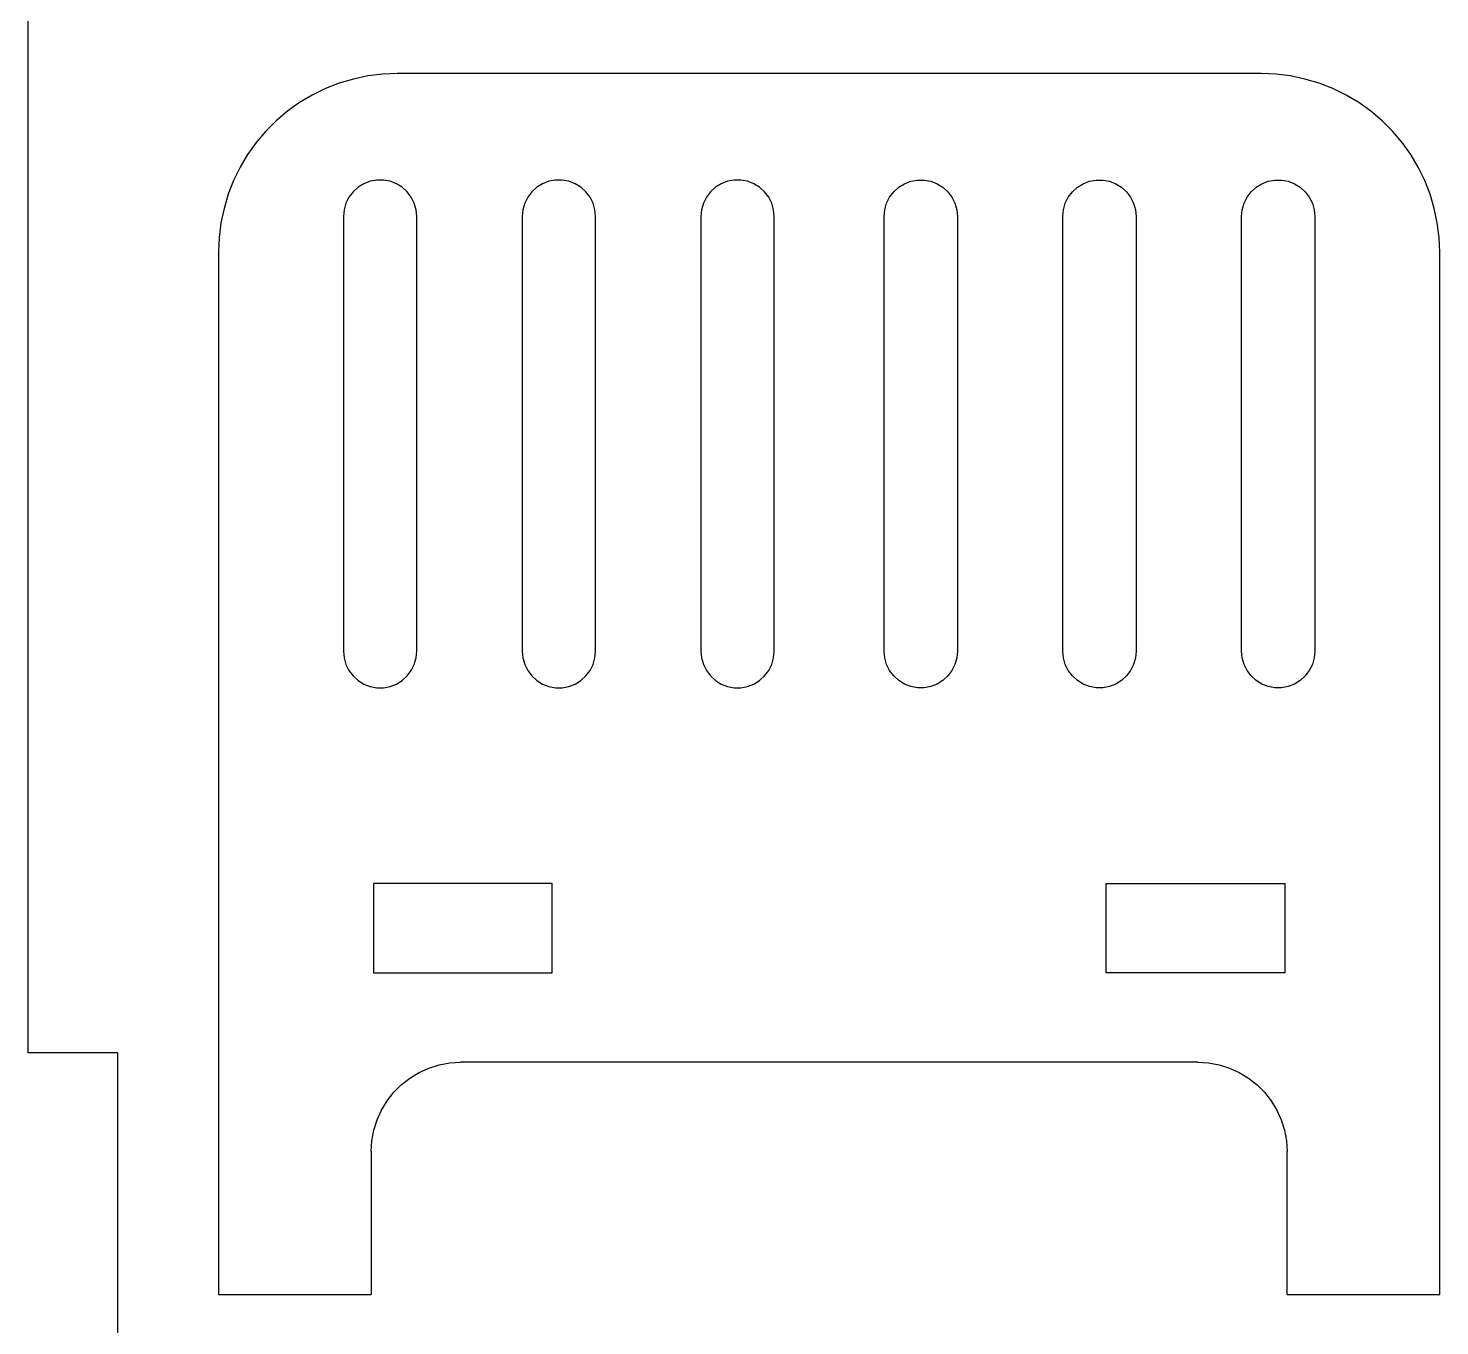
# Model space of a CAD drawing. Header units: millimetres. Extents: x -3928 to -434, y -548 to 1409.
# Drawn here: x -3723.4 to -3644.4, y 1050.3 to 1122.9 of the extents above; entities that cross this region are included whole.
import ezdxf

# ---------------------------------------------------------------- set-up
doc = ezdxf.new("R2010")
doc.units = ezdxf.units.MM
doc.header["$MEASUREMENT"] = 0
doc.layers.add('layer 1', color=7, linetype='Continuous')

msp = doc.modelspace()

# ---------------------------------------------------------------- linework, layer by layer
at = {"layer": 'layer 1', "color": 1, "lineweight": 25}
for points in [[(-3723.4238, 1065.5443), (-3723.4238, 1065.5443), (-3723.4238, 1127.0444), (-3723.4238, 1127.0444)], [(-3654.4408, 1120.3448), (-3654.4408, 1120.3448), (-3702.7739, 1120.3448), (-3702.7739, 1120.3448)], [(-3705.7824, 1112.3448), (-3705.7824, 1112.3448), (-3705.7824, 1088.0116), (-3705.7824, 1088.0116)], [(-3701.6824, 1088.0116), (-3701.6824, 1088.0116), (-3701.6824, 1112.3448), (-3701.6824, 1112.3448)], [(-3695.7822, 1112.3448), (-3695.7822, 1112.3448), (-3695.7822, 1088.0116), (-3695.7822, 1088.0116)], [(-3691.6822, 1088.0116), (-3691.6822, 1088.0116), (-3691.6822, 1112.3448), (-3691.6822, 1112.3448)], [(-3685.7823, 1112.3448), (-3685.7823, 1112.3448), (-3685.7823, 1088.0116), (-3685.7823, 1088.0116)], [(-3681.6823, 1088.0116), (-3681.6823, 1088.0116), (-3681.6823, 1112.3448), (-3681.6823, 1112.3448)], [(-3675.5324, 1088.0116), (-3675.5324, 1088.0116), (-3675.5324, 1112.3448), (-3675.5324, 1112.3448)], [(-3671.4324, 1112.3448), (-3671.4324, 1112.3448), (-3671.4324, 1088.0116), (-3671.4324, 1088.0116)], [(-3665.5322, 1088.0116), (-3665.5322, 1088.0116), (-3665.5322, 1112.3448), (-3665.5322, 1112.3448)], [(-3661.4322, 1112.3448), (-3661.4322, 1112.3448), (-3661.4322, 1088.0116), (-3661.4322, 1088.0116)], [(-3655.5323, 1088.0116), (-3655.5323, 1088.0116), (-3655.5323, 1112.3448), (-3655.5323, 1112.3448)], [(-3651.4324, 1112.3448), (-3651.4324, 1112.3448), (-3651.4324, 1088.0116), (-3651.4324, 1088.0116)], [(-3712.7741, 1110.3449), (-3712.7741, 1110.3449), (-3712.7741, 1052.0114), (-3712.7741, 1052.0114)], [(-3644.4407, 1052.0114), (-3644.4407, 1052.0114), (-3644.4407, 1110.3449), (-3644.4407, 1110.3449)], [(-3704.1074, 1075.0114), (-3704.1074, 1075.0114), (-3704.1074, 1070.0115), (-3704.1074, 1070.0115)], [(-3694.1072, 1075.0114), (-3694.1072, 1075.0114), (-3704.1074, 1075.0114), (-3704.1074, 1075.0114)], [(-3694.1072, 1070.0115), (-3694.1072, 1070.0115), (-3694.1072, 1075.0114), (-3694.1072, 1075.0114)], [(-3663.1072, 1075.0114), (-3663.1072, 1075.0114), (-3653.1073, 1075.0114), (-3653.1073, 1075.0114)], [(-3663.1072, 1070.0115), (-3663.1072, 1070.0115), (-3663.1072, 1075.0114), (-3663.1072, 1075.0114)], [(-3653.1073, 1075.0114), (-3653.1073, 1075.0114), (-3653.1073, 1070.0115), (-3653.1073, 1070.0115)], [(-3704.1074, 1070.0115), (-3704.1074, 1070.0115), (-3694.1072, 1070.0115), (-3694.1072, 1070.0115)], [(-3653.1073, 1070.0115), (-3653.1073, 1070.0115), (-3663.1072, 1070.0115), (-3663.1072, 1070.0115)], [(-3718.4238, 1065.5443), (-3718.4238, 1065.5443), (-3723.4238, 1065.5443), (-3723.4238, 1065.5443)], [(-3718.4238, 1065.5443), (-3718.4238, 1065.5443), (-3718.4238, 1047.5442), (-3718.4238, 1047.5442)], [(-3657.9824, 1065.0116), (-3657.9824, 1065.0116), (-3699.2323, 1065.0116), (-3699.2323, 1065.0116)], [(-3704.2323, 1060.0117), (-3704.2323, 1060.0117), (-3704.2323, 1052.0114), (-3704.2323, 1052.0114)], [(-3652.9825, 1052.0114), (-3652.9825, 1052.0114), (-3652.9825, 1060.0117), (-3652.9825, 1060.0117)], [(-3712.7741, 1052.0114), (-3712.7741, 1052.0114), (-3704.2323, 1052.0114), (-3704.2323, 1052.0114)], [(-3652.9825, 1052.0114), (-3652.9825, 1052.0114), (-3644.4407, 1052.0114), (-3644.4407, 1052.0114)]]:
    msp.add_open_spline(points, degree=3, dxfattribs=at)
for points, knots in [([(-3702.7739, 1120.3448), (-3702.7739, 1120.3448), (-3703.5997, 1120.3106), (-3703.5997, 1120.3106), (-3703.5997, 1120.3106), (-3703.5997, 1120.3106), (-3704.4199, 1120.2086), (-3704.4199, 1120.2086), (-3704.4199, 1120.2086), (-3704.4199, 1120.2086), (-3705.2289, 1120.0389), (-3705.2289, 1120.0389), (-3705.2289, 1120.0389), (-3705.2289, 1120.0389), (-3706.0208, 1119.8029), (-3706.0208, 1119.8029), (-3706.0208, 1119.8029), (-3706.0208, 1119.8029), (-3706.791, 1119.5027), (-3706.791, 1119.5027), (-3706.791, 1119.5027), (-3706.791, 1119.5027), (-3707.5335, 1119.1397), (-3707.5335, 1119.1397), (-3707.5335, 1119.1397), (-3707.5335, 1119.1397), (-3708.2433, 1118.7164), (-3708.2433, 1118.7164), (-3708.2433, 1118.7164), (-3708.2433, 1118.7164), (-3708.9161, 1118.2362), (-3708.9161, 1118.2362), (-3708.9161, 1118.2362), (-3708.9161, 1118.2362), (-3709.5469, 1117.7021), (-3709.5469, 1117.7021), (-3709.5469, 1117.7021), (-3709.5469, 1117.7021), (-3710.1314, 1117.1176), (-3710.1314, 1117.1176), (-3710.1314, 1117.1176), (-3710.1314, 1117.1176), (-3710.6655, 1116.4872), (-3710.6655, 1116.4872), (-3710.6655, 1116.4872), (-3710.6655, 1116.4872), (-3711.1456, 1115.8144), (-3711.1456, 1115.8144), (-3711.1456, 1115.8144), (-3711.1456, 1115.8144), (-3711.5686, 1115.1043), (-3711.5686, 1115.1043), (-3711.5686, 1115.1043), (-3711.5686, 1115.1043), (-3711.9316, 1114.3617), (-3711.9316, 1114.3617), (-3711.9316, 1114.3617), (-3711.9316, 1114.3617), (-3712.2322, 1113.5919), (-3712.2322, 1113.5919), (-3712.2322, 1113.5919), (-3712.2322, 1113.5919), (-3712.4679, 1112.7996), (-3712.4679, 1112.7996), (-3712.4679, 1112.7996), (-3712.4679, 1112.7996), (-3712.6375, 1111.9907), (-3712.6375, 1111.9907), (-3712.6375, 1111.9907), (-3712.6375, 1111.9907), (-3712.7398, 1111.1708), (-3712.7398, 1111.1708), (-3712.7398, 1111.1708), (-3712.7398, 1111.1708), (-3712.7741, 1110.3449), (-3712.7741, 1110.3449)], [0, 0, 0, 0, 0.05, 0.05, 0.05, 0.05, 0.1, 0.1, 0.1, 0.1, 0.15, 0.15, 0.15, 0.15, 0.2, 0.2, 0.2, 0.2, 0.25, 0.25, 0.25, 0.25, 0.3, 0.3, 0.3, 0.3, 0.35, 0.35, 0.35, 0.35, 0.4, 0.4, 0.4, 0.4, 0.45, 0.45, 0.45, 0.45, 0.5, 0.5, 0.5, 0.5, 0.55, 0.55, 0.55, 0.55, 0.6, 0.6, 0.6, 0.6, 0.65, 0.65, 0.65, 0.65, 0.7, 0.7, 0.7, 0.7, 0.75, 0.75, 0.75, 0.75, 0.8, 0.8, 0.8, 0.8, 0.85, 0.85, 0.85, 0.85, 0.9, 0.9, 0.9, 0.9, 1, 1, 1, 1]), ([(-3644.4407, 1110.3449), (-3644.4407, 1110.3449), (-3644.4749, 1111.1708), (-3644.4749, 1111.1708), (-3644.4749, 1111.1708), (-3644.4749, 1111.1708), (-3644.5772, 1111.9907), (-3644.5772, 1111.9907), (-3644.5772, 1111.9907), (-3644.5772, 1111.9907), (-3644.7465, 1112.7996), (-3644.7465, 1112.7996), (-3644.7465, 1112.7996), (-3644.7465, 1112.7996), (-3644.9825, 1113.5919), (-3644.9825, 1113.5919), (-3644.9825, 1113.5919), (-3644.9825, 1113.5919), (-3645.2831, 1114.3617), (-3645.2831, 1114.3617), (-3645.2831, 1114.3617), (-3645.2831, 1114.3617), (-3645.6461, 1115.1043), (-3645.6461, 1115.1043), (-3645.6461, 1115.1043), (-3645.6461, 1115.1043), (-3646.0691, 1115.8144), (-3646.0691, 1115.8144), (-3646.0691, 1115.8144), (-3646.0691, 1115.8144), (-3646.5492, 1116.4872), (-3646.5492, 1116.4872), (-3646.5492, 1116.4872), (-3646.5492, 1116.4872), (-3647.0833, 1117.1176), (-3647.0833, 1117.1176), (-3647.0833, 1117.1176), (-3647.0833, 1117.1176), (-3647.6679, 1117.7021), (-3647.6679, 1117.7021), (-3647.6679, 1117.7021), (-3647.6679, 1117.7021), (-3648.2986, 1118.2362), (-3648.2986, 1118.2362), (-3648.2986, 1118.2362), (-3648.2986, 1118.2362), (-3648.971, 1118.7164), (-3648.971, 1118.7164), (-3648.971, 1118.7164), (-3648.971, 1118.7164), (-3649.6812, 1119.1397), (-3649.6812, 1119.1397), (-3649.6812, 1119.1397), (-3649.6812, 1119.1397), (-3650.4238, 1119.5027), (-3650.4238, 1119.5027), (-3650.4238, 1119.5027), (-3650.4238, 1119.5027), (-3651.1935, 1119.8029), (-3651.1935, 1119.8029), (-3651.1935, 1119.8029), (-3651.1935, 1119.8029), (-3651.9859, 1120.0389), (-3651.9859, 1120.0389), (-3651.9859, 1120.0389), (-3651.9859, 1120.0389), (-3652.7948, 1120.2086), (-3652.7948, 1120.2086), (-3652.7948, 1120.2086), (-3652.7948, 1120.2086), (-3653.615, 1120.3106), (-3653.615, 1120.3106), (-3653.615, 1120.3106), (-3653.615, 1120.3106), (-3654.4408, 1120.3448), (-3654.4408, 1120.3448)], [0, 0, 0, 0, 0.05, 0.05, 0.05, 0.05, 0.1, 0.1, 0.1, 0.1, 0.15, 0.15, 0.15, 0.15, 0.2, 0.2, 0.2, 0.2, 0.25, 0.25, 0.25, 0.25, 0.3, 0.3, 0.3, 0.3, 0.35, 0.35, 0.35, 0.35, 0.4, 0.4, 0.4, 0.4, 0.45, 0.45, 0.45, 0.45, 0.5, 0.5, 0.5, 0.5, 0.55, 0.55, 0.55, 0.55, 0.6, 0.6, 0.6, 0.6, 0.65, 0.65, 0.65, 0.65, 0.7, 0.7, 0.7, 0.7, 0.75, 0.75, 0.75, 0.75, 0.8, 0.8, 0.8, 0.8, 0.85, 0.85, 0.85, 0.85, 0.9, 0.9, 0.9, 0.9, 1, 1, 1, 1]), ([(-3701.6824, 1112.3448), (-3701.6824, 1112.3448), (-3701.7173, 1112.7216), (-3701.7173, 1112.7216), (-3701.7173, 1112.7216), (-3701.7173, 1112.7216), (-3701.8207, 1113.0853), (-3701.8207, 1113.0853), (-3701.8207, 1113.0853), (-3701.8207, 1113.0853), (-3701.9893, 1113.424), (-3701.9893, 1113.424), (-3701.9893, 1113.424), (-3701.9893, 1113.424), (-3702.2175, 1113.726), (-3702.2175, 1113.726), (-3702.2175, 1113.726), (-3702.2175, 1113.726), (-3702.4969, 1113.9807), (-3702.4969, 1113.9807), (-3702.4969, 1113.9807), (-3702.4969, 1113.9807), (-3702.8187, 1114.18), (-3702.8187, 1114.18), (-3702.8187, 1114.18), (-3702.8187, 1114.18), (-3703.1715, 1114.3165), (-3703.1715, 1114.3165), (-3703.1715, 1114.3165), (-3703.1715, 1114.3165), (-3703.5433, 1114.386), (-3703.5433, 1114.386), (-3703.5433, 1114.386), (-3703.5433, 1114.386), (-3703.9215, 1114.386), (-3703.9215, 1114.386), (-3703.9215, 1114.386), (-3703.9215, 1114.386), (-3704.2933, 1114.3165), (-3704.2933, 1114.3165), (-3704.2933, 1114.3165), (-3704.2933, 1114.3165), (-3704.6461, 1114.18), (-3704.6461, 1114.18), (-3704.6461, 1114.18), (-3704.6461, 1114.18), (-3704.9678, 1113.9807), (-3704.9678, 1113.9807), (-3704.9678, 1113.9807), (-3704.9678, 1113.9807), (-3705.2472, 1113.726), (-3705.2472, 1113.726), (-3705.2472, 1113.726), (-3705.2472, 1113.726), (-3705.4754, 1113.424), (-3705.4754, 1113.424), (-3705.4754, 1113.424), (-3705.4754, 1113.424), (-3705.6441, 1113.0853), (-3705.6441, 1113.0853), (-3705.6441, 1113.0853), (-3705.6441, 1113.0853), (-3705.7474, 1112.7216), (-3705.7474, 1112.7216), (-3705.7474, 1112.7216), (-3705.7474, 1112.7216), (-3705.7824, 1112.3448), (-3705.7824, 1112.3448)], [0, 0, 0, 0, 0.0555556, 0.0555556, 0.0555556, 0.0555556, 0.1111111, 0.1111111, 0.1111111, 0.1111111, 0.1666667, 0.1666667, 0.1666667, 0.1666667, 0.2222222, 0.2222222, 0.2222222, 0.2222222, 0.2777778, 0.2777778, 0.2777778, 0.2777778, 0.3333333, 0.3333333, 0.3333333, 0.3333333, 0.3888889, 0.3888889, 0.3888889, 0.3888889, 0.4444444, 0.4444444, 0.4444444, 0.4444444, 0.5, 0.5, 0.5, 0.5, 0.5555556, 0.5555556, 0.5555556, 0.5555556, 0.6111111, 0.6111111, 0.6111111, 0.6111111, 0.6666667, 0.6666667, 0.6666667, 0.6666667, 0.7222222, 0.7222222, 0.7222222, 0.7222222, 0.7777778, 0.7777778, 0.7777778, 0.7777778, 0.8333333, 0.8333333, 0.8333333, 0.8333333, 0.8888889, 0.8888889, 0.8888889, 0.8888889, 1, 1, 1, 1]), ([(-3691.6822, 1112.3448), (-3691.6822, 1112.3448), (-3691.7171, 1112.7216), (-3691.7171, 1112.7216), (-3691.7171, 1112.7216), (-3691.7171, 1112.7216), (-3691.8208, 1113.0853), (-3691.8208, 1113.0853), (-3691.8208, 1113.0853), (-3691.8208, 1113.0853), (-3691.9895, 1113.424), (-3691.9895, 1113.424), (-3691.9895, 1113.424), (-3691.9895, 1113.424), (-3692.2173, 1113.726), (-3692.2173, 1113.726), (-3692.2173, 1113.726), (-3692.2173, 1113.726), (-3692.4971, 1113.9807), (-3692.4971, 1113.9807), (-3692.4971, 1113.9807), (-3692.4971, 1113.9807), (-3692.8185, 1114.18), (-3692.8185, 1114.18), (-3692.8185, 1114.18), (-3692.8185, 1114.18), (-3693.1713, 1114.3165), (-3693.1713, 1114.3165), (-3693.1713, 1114.3165), (-3693.1713, 1114.3165), (-3693.5431, 1114.386), (-3693.5431, 1114.386), (-3693.5431, 1114.386), (-3693.5431, 1114.386), (-3693.9216, 1114.386), (-3693.9216, 1114.386), (-3693.9216, 1114.386), (-3693.9216, 1114.386), (-3694.2934, 1114.3165), (-3694.2934, 1114.3165), (-3694.2934, 1114.3165), (-3694.2934, 1114.3165), (-3694.6462, 1114.18), (-3694.6462, 1114.18), (-3694.6462, 1114.18), (-3694.6462, 1114.18), (-3694.9676, 1113.9807), (-3694.9676, 1113.9807), (-3694.9676, 1113.9807), (-3694.9676, 1113.9807), (-3695.2474, 1113.726), (-3695.2474, 1113.726), (-3695.2474, 1113.726), (-3695.2474, 1113.726), (-3695.4753, 1113.424), (-3695.4753, 1113.424), (-3695.4753, 1113.424), (-3695.4753, 1113.424), (-3695.6439, 1113.0853), (-3695.6439, 1113.0853), (-3695.6439, 1113.0853), (-3695.6439, 1113.0853), (-3695.7476, 1112.7216), (-3695.7476, 1112.7216), (-3695.7476, 1112.7216), (-3695.7476, 1112.7216), (-3695.7822, 1112.3448), (-3695.7822, 1112.3448)], [0, 0, 0, 0, 0.0555556, 0.0555556, 0.0555556, 0.0555556, 0.1111111, 0.1111111, 0.1111111, 0.1111111, 0.1666667, 0.1666667, 0.1666667, 0.1666667, 0.2222222, 0.2222222, 0.2222222, 0.2222222, 0.2777778, 0.2777778, 0.2777778, 0.2777778, 0.3333333, 0.3333333, 0.3333333, 0.3333333, 0.3888889, 0.3888889, 0.3888889, 0.3888889, 0.4444444, 0.4444444, 0.4444444, 0.4444444, 0.5, 0.5, 0.5, 0.5, 0.5555556, 0.5555556, 0.5555556, 0.5555556, 0.6111111, 0.6111111, 0.6111111, 0.6111111, 0.6666667, 0.6666667, 0.6666667, 0.6666667, 0.7222222, 0.7222222, 0.7222222, 0.7222222, 0.7777778, 0.7777778, 0.7777778, 0.7777778, 0.8333333, 0.8333333, 0.8333333, 0.8333333, 0.8888889, 0.8888889, 0.8888889, 0.8888889, 1, 1, 1, 1]), ([(-3681.6823, 1112.3448), (-3681.6823, 1112.3448), (-3681.7173, 1112.7216), (-3681.7173, 1112.7216), (-3681.7173, 1112.7216), (-3681.7173, 1112.7216), (-3681.8206, 1113.0853), (-3681.8206, 1113.0853), (-3681.8206, 1113.0853), (-3681.8206, 1113.0853), (-3681.9893, 1113.424), (-3681.9893, 1113.424), (-3681.9893, 1113.424), (-3681.9893, 1113.424), (-3682.2175, 1113.726), (-3682.2175, 1113.726), (-3682.2175, 1113.726), (-3682.2175, 1113.726), (-3682.4969, 1113.9807), (-3682.4969, 1113.9807), (-3682.4969, 1113.9807), (-3682.4969, 1113.9807), (-3682.8186, 1114.18), (-3682.8186, 1114.18), (-3682.8186, 1114.18), (-3682.8186, 1114.18), (-3683.1714, 1114.3165), (-3683.1714, 1114.3165), (-3683.1714, 1114.3165), (-3683.1714, 1114.3165), (-3683.5432, 1114.386), (-3683.5432, 1114.386), (-3683.5432, 1114.386), (-3683.5432, 1114.386), (-3683.9214, 1114.386), (-3683.9214, 1114.386), (-3683.9214, 1114.386), (-3683.9214, 1114.386), (-3684.2933, 1114.3165), (-3684.2933, 1114.3165), (-3684.2933, 1114.3165), (-3684.2933, 1114.3165), (-3684.646, 1114.18), (-3684.646, 1114.18), (-3684.646, 1114.18), (-3684.646, 1114.18), (-3684.9678, 1113.9807), (-3684.9678, 1113.9807), (-3684.9678, 1113.9807), (-3684.9678, 1113.9807), (-3685.2472, 1113.726), (-3685.2472, 1113.726), (-3685.2472, 1113.726), (-3685.2472, 1113.726), (-3685.4754, 1113.424), (-3685.4754, 1113.424), (-3685.4754, 1113.424), (-3685.4754, 1113.424), (-3685.644, 1113.0853), (-3685.644, 1113.0853), (-3685.644, 1113.0853), (-3685.644, 1113.0853), (-3685.7474, 1112.7216), (-3685.7474, 1112.7216), (-3685.7474, 1112.7216), (-3685.7474, 1112.7216), (-3685.7823, 1112.3448), (-3685.7823, 1112.3448)], [0, 0, 0, 0, 0.0555556, 0.0555556, 0.0555556, 0.0555556, 0.1111111, 0.1111111, 0.1111111, 0.1111111, 0.1666667, 0.1666667, 0.1666667, 0.1666667, 0.2222222, 0.2222222, 0.2222222, 0.2222222, 0.2777778, 0.2777778, 0.2777778, 0.2777778, 0.3333333, 0.3333333, 0.3333333, 0.3333333, 0.3888889, 0.3888889, 0.3888889, 0.3888889, 0.4444444, 0.4444444, 0.4444444, 0.4444444, 0.5, 0.5, 0.5, 0.5, 0.5555556, 0.5555556, 0.5555556, 0.5555556, 0.6111111, 0.6111111, 0.6111111, 0.6111111, 0.6666667, 0.6666667, 0.6666667, 0.6666667, 0.7222222, 0.7222222, 0.7222222, 0.7222222, 0.7777778, 0.7777778, 0.7777778, 0.7777778, 0.8333333, 0.8333333, 0.8333333, 0.8333333, 0.8888889, 0.8888889, 0.8888889, 0.8888889, 1, 1, 1, 1]), ([(-3675.5324, 1112.3448), (-3675.5324, 1112.3448), (-3675.4974, 1112.7216), (-3675.4974, 1112.7216), (-3675.4974, 1112.7216), (-3675.4974, 1112.7216), (-3675.3941, 1113.0853), (-3675.3941, 1113.0853), (-3675.3941, 1113.0853), (-3675.3941, 1113.0853), (-3675.2251, 1113.424), (-3675.2251, 1113.424), (-3675.2251, 1113.424), (-3675.2251, 1113.424), (-3674.9972, 1113.726), (-3674.9972, 1113.726), (-3674.9972, 1113.726), (-3674.9972, 1113.726), (-3674.7178, 1113.9807), (-3674.7178, 1113.9807), (-3674.7178, 1113.9807), (-3674.7178, 1113.9807), (-3674.3961, 1114.18), (-3674.3961, 1114.18), (-3674.3961, 1114.18), (-3674.3961, 1114.18), (-3674.0433, 1114.3165), (-3674.0433, 1114.3165), (-3674.0433, 1114.3165), (-3674.0433, 1114.3165), (-3673.6715, 1114.386), (-3673.6715, 1114.386), (-3673.6715, 1114.386), (-3673.6715, 1114.386), (-3673.2933, 1114.386), (-3673.2933, 1114.386), (-3673.2933, 1114.386), (-3673.2933, 1114.386), (-3672.9215, 1114.3165), (-3672.9215, 1114.3165), (-3672.9215, 1114.3165), (-3672.9215, 1114.3165), (-3672.5687, 1114.18), (-3672.5687, 1114.18), (-3672.5687, 1114.18), (-3672.5687, 1114.18), (-3672.247, 1113.9807), (-3672.247, 1113.9807), (-3672.247, 1113.9807), (-3672.247, 1113.9807), (-3671.9672, 1113.726), (-3671.9672, 1113.726), (-3671.9672, 1113.726), (-3671.9672, 1113.726), (-3671.7393, 1113.424), (-3671.7393, 1113.424), (-3671.7393, 1113.424), (-3671.7393, 1113.424), (-3671.5707, 1113.0853), (-3671.5707, 1113.0853), (-3671.5707, 1113.0853), (-3671.5707, 1113.0853), (-3671.4673, 1112.7216), (-3671.4673, 1112.7216), (-3671.4673, 1112.7216), (-3671.4673, 1112.7216), (-3671.4324, 1112.3448), (-3671.4324, 1112.3448)], [0, 0, 0, 0, 0.0555556, 0.0555556, 0.0555556, 0.0555556, 0.1111111, 0.1111111, 0.1111111, 0.1111111, 0.1666667, 0.1666667, 0.1666667, 0.1666667, 0.2222222, 0.2222222, 0.2222222, 0.2222222, 0.2777778, 0.2777778, 0.2777778, 0.2777778, 0.3333333, 0.3333333, 0.3333333, 0.3333333, 0.3888889, 0.3888889, 0.3888889, 0.3888889, 0.4444444, 0.4444444, 0.4444444, 0.4444444, 0.5, 0.5, 0.5, 0.5, 0.5555556, 0.5555556, 0.5555556, 0.5555556, 0.6111111, 0.6111111, 0.6111111, 0.6111111, 0.6666667, 0.6666667, 0.6666667, 0.6666667, 0.7222222, 0.7222222, 0.7222222, 0.7222222, 0.7777778, 0.7777778, 0.7777778, 0.7777778, 0.8333333, 0.8333333, 0.8333333, 0.8333333, 0.8888889, 0.8888889, 0.8888889, 0.8888889, 1, 1, 1, 1]), ([(-3665.5322, 1112.3448), (-3665.5322, 1112.3448), (-3665.4976, 1112.7216), (-3665.4976, 1112.7216), (-3665.4976, 1112.7216), (-3665.4976, 1112.7216), (-3665.3939, 1113.0853), (-3665.3939, 1113.0853), (-3665.3939, 1113.0853), (-3665.3939, 1113.0853), (-3665.2253, 1113.424), (-3665.2253, 1113.424), (-3665.2253, 1113.424), (-3665.2253, 1113.424), (-3664.9974, 1113.726), (-3664.9974, 1113.726), (-3664.9974, 1113.726), (-3664.9974, 1113.726), (-3664.7176, 1113.9807), (-3664.7176, 1113.9807), (-3664.7176, 1113.9807), (-3664.7176, 1113.9807), (-3664.3962, 1114.18), (-3664.3962, 1114.18), (-3664.3962, 1114.18), (-3664.3962, 1114.18), (-3664.0435, 1114.3165), (-3664.0435, 1114.3165), (-3664.0435, 1114.3165), (-3664.0435, 1114.3165), (-3663.6716, 1114.386), (-3663.6716, 1114.386), (-3663.6716, 1114.386), (-3663.6716, 1114.386), (-3663.2931, 1114.386), (-3663.2931, 1114.386), (-3663.2931, 1114.386), (-3663.2931, 1114.386), (-3662.9213, 1114.3165), (-3662.9213, 1114.3165), (-3662.9213, 1114.3165), (-3662.9213, 1114.3165), (-3662.5685, 1114.18), (-3662.5685, 1114.18), (-3662.5685, 1114.18), (-3662.5685, 1114.18), (-3662.2468, 1113.9807), (-3662.2468, 1113.9807), (-3662.2468, 1113.9807), (-3662.2468, 1113.9807), (-3661.9674, 1113.726), (-3661.9674, 1113.726), (-3661.9674, 1113.726), (-3661.9674, 1113.726), (-3661.7395, 1113.424), (-3661.7395, 1113.424), (-3661.7395, 1113.424), (-3661.7395, 1113.424), (-3661.5708, 1113.0853), (-3661.5708, 1113.0853), (-3661.5708, 1113.0853), (-3661.5708, 1113.0853), (-3661.4671, 1112.7216), (-3661.4671, 1112.7216), (-3661.4671, 1112.7216), (-3661.4671, 1112.7216), (-3661.4322, 1112.3448), (-3661.4322, 1112.3448)], [0, 0, 0, 0, 0.0555556, 0.0555556, 0.0555556, 0.0555556, 0.1111111, 0.1111111, 0.1111111, 0.1111111, 0.1666667, 0.1666667, 0.1666667, 0.1666667, 0.2222222, 0.2222222, 0.2222222, 0.2222222, 0.2777778, 0.2777778, 0.2777778, 0.2777778, 0.3333333, 0.3333333, 0.3333333, 0.3333333, 0.3888889, 0.3888889, 0.3888889, 0.3888889, 0.4444444, 0.4444444, 0.4444444, 0.4444444, 0.5, 0.5, 0.5, 0.5, 0.5555556, 0.5555556, 0.5555556, 0.5555556, 0.6111111, 0.6111111, 0.6111111, 0.6111111, 0.6666667, 0.6666667, 0.6666667, 0.6666667, 0.7222222, 0.7222222, 0.7222222, 0.7222222, 0.7777778, 0.7777778, 0.7777778, 0.7777778, 0.8333333, 0.8333333, 0.8333333, 0.8333333, 0.8888889, 0.8888889, 0.8888889, 0.8888889, 1, 1, 1, 1]), ([(-3655.5323, 1112.3448), (-3655.5323, 1112.3448), (-3655.4974, 1112.7216), (-3655.4974, 1112.7216), (-3655.4974, 1112.7216), (-3655.4974, 1112.7216), (-3655.3941, 1113.0853), (-3655.3941, 1113.0853), (-3655.3941, 1113.0853), (-3655.3941, 1113.0853), (-3655.2254, 1113.424), (-3655.2254, 1113.424), (-3655.2254, 1113.424), (-3655.2254, 1113.424), (-3654.9972, 1113.726), (-3654.9972, 1113.726), (-3654.9972, 1113.726), (-3654.9972, 1113.726), (-3654.7178, 1113.9807), (-3654.7178, 1113.9807), (-3654.7178, 1113.9807), (-3654.7178, 1113.9807), (-3654.396, 1114.18), (-3654.396, 1114.18), (-3654.396, 1114.18), (-3654.396, 1114.18), (-3654.0433, 1114.3165), (-3654.0433, 1114.3165), (-3654.0433, 1114.3165), (-3654.0433, 1114.3165), (-3653.6714, 1114.386), (-3653.6714, 1114.386), (-3653.6714, 1114.386), (-3653.6714, 1114.386), (-3653.2933, 1114.386), (-3653.2933, 1114.386), (-3653.2933, 1114.386), (-3653.2933, 1114.386), (-3652.9214, 1114.3165), (-3652.9214, 1114.3165), (-3652.9214, 1114.3165), (-3652.9214, 1114.3165), (-3652.5687, 1114.18), (-3652.5687, 1114.18), (-3652.5687, 1114.18), (-3652.5687, 1114.18), (-3652.2469, 1113.9807), (-3652.2469, 1113.9807), (-3652.2469, 1113.9807), (-3652.2469, 1113.9807), (-3651.9675, 1113.726), (-3651.9675, 1113.726), (-3651.9675, 1113.726), (-3651.9675, 1113.726), (-3651.7393, 1113.424), (-3651.7393, 1113.424), (-3651.7393, 1113.424), (-3651.7393, 1113.424), (-3651.5706, 1113.0853), (-3651.5706, 1113.0853), (-3651.5706, 1113.0853), (-3651.5706, 1113.0853), (-3651.4673, 1112.7216), (-3651.4673, 1112.7216), (-3651.4673, 1112.7216), (-3651.4673, 1112.7216), (-3651.4324, 1112.3448), (-3651.4324, 1112.3448)], [0, 0, 0, 0, 0.0555556, 0.0555556, 0.0555556, 0.0555556, 0.1111111, 0.1111111, 0.1111111, 0.1111111, 0.1666667, 0.1666667, 0.1666667, 0.1666667, 0.2222222, 0.2222222, 0.2222222, 0.2222222, 0.2777778, 0.2777778, 0.2777778, 0.2777778, 0.3333333, 0.3333333, 0.3333333, 0.3333333, 0.3888889, 0.3888889, 0.3888889, 0.3888889, 0.4444444, 0.4444444, 0.4444444, 0.4444444, 0.5, 0.5, 0.5, 0.5, 0.5555556, 0.5555556, 0.5555556, 0.5555556, 0.6111111, 0.6111111, 0.6111111, 0.6111111, 0.6666667, 0.6666667, 0.6666667, 0.6666667, 0.7222222, 0.7222222, 0.7222222, 0.7222222, 0.7777778, 0.7777778, 0.7777778, 0.7777778, 0.8333333, 0.8333333, 0.8333333, 0.8333333, 0.8888889, 0.8888889, 0.8888889, 0.8888889, 1, 1, 1, 1]), ([(-3705.7824, 1088.0116), (-3705.7824, 1088.0116), (-3705.7474, 1087.6349), (-3705.7474, 1087.6349), (-3705.7474, 1087.6349), (-3705.7474, 1087.6349), (-3705.6441, 1087.2708), (-3705.6441, 1087.2708), (-3705.6441, 1087.2708), (-3705.6441, 1087.2708), (-3705.4754, 1086.9321), (-3705.4754, 1086.9321), (-3705.4754, 1086.9321), (-3705.4754, 1086.9321), (-3705.2472, 1086.6305), (-3705.2472, 1086.6305), (-3705.2472, 1086.6305), (-3705.2472, 1086.6305), (-3704.9678, 1086.3755), (-3704.9678, 1086.3755), (-3704.9678, 1086.3755), (-3704.9678, 1086.3755), (-3704.6461, 1086.1765), (-3704.6461, 1086.1765), (-3704.6461, 1086.1765), (-3704.6461, 1086.1765), (-3704.2933, 1086.0396), (-3704.2933, 1086.0396), (-3704.2933, 1086.0396), (-3704.2933, 1086.0396), (-3703.9215, 1085.9701), (-3703.9215, 1085.9701), (-3703.9215, 1085.9701), (-3703.9215, 1085.9701), (-3703.5433, 1085.9701), (-3703.5433, 1085.9701), (-3703.5433, 1085.9701), (-3703.5433, 1085.9701), (-3703.1715, 1086.0396), (-3703.1715, 1086.0396), (-3703.1715, 1086.0396), (-3703.1715, 1086.0396), (-3702.8187, 1086.1765), (-3702.8187, 1086.1765), (-3702.8187, 1086.1765), (-3702.8187, 1086.1765), (-3702.4969, 1086.3755), (-3702.4969, 1086.3755), (-3702.4969, 1086.3755), (-3702.4969, 1086.3755), (-3702.2175, 1086.6305), (-3702.2175, 1086.6305), (-3702.2175, 1086.6305), (-3702.2175, 1086.6305), (-3701.9893, 1086.9321), (-3701.9893, 1086.9321), (-3701.9893, 1086.9321), (-3701.9893, 1086.9321), (-3701.8207, 1087.2708), (-3701.8207, 1087.2708), (-3701.8207, 1087.2708), (-3701.8207, 1087.2708), (-3701.7173, 1087.6349), (-3701.7173, 1087.6349), (-3701.7173, 1087.6349), (-3701.7173, 1087.6349), (-3701.6824, 1088.0116), (-3701.6824, 1088.0116)], [0, 0, 0, 0, 0.0555556, 0.0555556, 0.0555556, 0.0555556, 0.1111111, 0.1111111, 0.1111111, 0.1111111, 0.1666667, 0.1666667, 0.1666667, 0.1666667, 0.2222222, 0.2222222, 0.2222222, 0.2222222, 0.2777778, 0.2777778, 0.2777778, 0.2777778, 0.3333333, 0.3333333, 0.3333333, 0.3333333, 0.3888889, 0.3888889, 0.3888889, 0.3888889, 0.4444444, 0.4444444, 0.4444444, 0.4444444, 0.5, 0.5, 0.5, 0.5, 0.5555556, 0.5555556, 0.5555556, 0.5555556, 0.6111111, 0.6111111, 0.6111111, 0.6111111, 0.6666667, 0.6666667, 0.6666667, 0.6666667, 0.7222222, 0.7222222, 0.7222222, 0.7222222, 0.7777778, 0.7777778, 0.7777778, 0.7777778, 0.8333333, 0.8333333, 0.8333333, 0.8333333, 0.8888889, 0.8888889, 0.8888889, 0.8888889, 1, 1, 1, 1]), ([(-3695.7822, 1088.0116), (-3695.7822, 1088.0116), (-3695.7476, 1087.6349), (-3695.7476, 1087.6349), (-3695.7476, 1087.6349), (-3695.7476, 1087.6349), (-3695.6439, 1087.2708), (-3695.6439, 1087.2708), (-3695.6439, 1087.2708), (-3695.6439, 1087.2708), (-3695.4753, 1086.9321), (-3695.4753, 1086.9321), (-3695.4753, 1086.9321), (-3695.4753, 1086.9321), (-3695.2474, 1086.6305), (-3695.2474, 1086.6305), (-3695.2474, 1086.6305), (-3695.2474, 1086.6305), (-3694.9676, 1086.3755), (-3694.9676, 1086.3755), (-3694.9676, 1086.3755), (-3694.9676, 1086.3755), (-3694.6462, 1086.1765), (-3694.6462, 1086.1765), (-3694.6462, 1086.1765), (-3694.6462, 1086.1765), (-3694.2934, 1086.0396), (-3694.2934, 1086.0396), (-3694.2934, 1086.0396), (-3694.2934, 1086.0396), (-3693.9216, 1085.9701), (-3693.9216, 1085.9701), (-3693.9216, 1085.9701), (-3693.9216, 1085.9701), (-3693.5431, 1085.9701), (-3693.5431, 1085.9701), (-3693.5431, 1085.9701), (-3693.5431, 1085.9701), (-3693.1713, 1086.0396), (-3693.1713, 1086.0396), (-3693.1713, 1086.0396), (-3693.1713, 1086.0396), (-3692.8185, 1086.1765), (-3692.8185, 1086.1765), (-3692.8185, 1086.1765), (-3692.8185, 1086.1765), (-3692.4971, 1086.3755), (-3692.4971, 1086.3755), (-3692.4971, 1086.3755), (-3692.4971, 1086.3755), (-3692.2173, 1086.6305), (-3692.2173, 1086.6305), (-3692.2173, 1086.6305), (-3692.2173, 1086.6305), (-3691.9895, 1086.9321), (-3691.9895, 1086.9321), (-3691.9895, 1086.9321), (-3691.9895, 1086.9321), (-3691.8208, 1087.2708), (-3691.8208, 1087.2708), (-3691.8208, 1087.2708), (-3691.8208, 1087.2708), (-3691.7171, 1087.6349), (-3691.7171, 1087.6349), (-3691.7171, 1087.6349), (-3691.7171, 1087.6349), (-3691.6822, 1088.0116), (-3691.6822, 1088.0116)], [0, 0, 0, 0, 0.0555556, 0.0555556, 0.0555556, 0.0555556, 0.1111111, 0.1111111, 0.1111111, 0.1111111, 0.1666667, 0.1666667, 0.1666667, 0.1666667, 0.2222222, 0.2222222, 0.2222222, 0.2222222, 0.2777778, 0.2777778, 0.2777778, 0.2777778, 0.3333333, 0.3333333, 0.3333333, 0.3333333, 0.3888889, 0.3888889, 0.3888889, 0.3888889, 0.4444444, 0.4444444, 0.4444444, 0.4444444, 0.5, 0.5, 0.5, 0.5, 0.5555556, 0.5555556, 0.5555556, 0.5555556, 0.6111111, 0.6111111, 0.6111111, 0.6111111, 0.6666667, 0.6666667, 0.6666667, 0.6666667, 0.7222222, 0.7222222, 0.7222222, 0.7222222, 0.7777778, 0.7777778, 0.7777778, 0.7777778, 0.8333333, 0.8333333, 0.8333333, 0.8333333, 0.8888889, 0.8888889, 0.8888889, 0.8888889, 1, 1, 1, 1]), ([(-3685.7823, 1088.0116), (-3685.7823, 1088.0116), (-3685.7474, 1087.6349), (-3685.7474, 1087.6349), (-3685.7474, 1087.6349), (-3685.7474, 1087.6349), (-3685.644, 1087.2708), (-3685.644, 1087.2708), (-3685.644, 1087.2708), (-3685.644, 1087.2708), (-3685.4754, 1086.9321), (-3685.4754, 1086.9321), (-3685.4754, 1086.9321), (-3685.4754, 1086.9321), (-3685.2472, 1086.6305), (-3685.2472, 1086.6305), (-3685.2472, 1086.6305), (-3685.2472, 1086.6305), (-3684.9678, 1086.3755), (-3684.9678, 1086.3755), (-3684.9678, 1086.3755), (-3684.9678, 1086.3755), (-3684.646, 1086.1765), (-3684.646, 1086.1765), (-3684.646, 1086.1765), (-3684.646, 1086.1765), (-3684.2933, 1086.0396), (-3684.2933, 1086.0396), (-3684.2933, 1086.0396), (-3684.2933, 1086.0396), (-3683.9214, 1085.9701), (-3683.9214, 1085.9701), (-3683.9214, 1085.9701), (-3683.9214, 1085.9701), (-3683.5432, 1085.9701), (-3683.5432, 1085.9701), (-3683.5432, 1085.9701), (-3683.5432, 1085.9701), (-3683.1714, 1086.0396), (-3683.1714, 1086.0396), (-3683.1714, 1086.0396), (-3683.1714, 1086.0396), (-3682.8186, 1086.1765), (-3682.8186, 1086.1765), (-3682.8186, 1086.1765), (-3682.8186, 1086.1765), (-3682.4969, 1086.3755), (-3682.4969, 1086.3755), (-3682.4969, 1086.3755), (-3682.4969, 1086.3755), (-3682.2175, 1086.6305), (-3682.2175, 1086.6305), (-3682.2175, 1086.6305), (-3682.2175, 1086.6305), (-3681.9893, 1086.9321), (-3681.9893, 1086.9321), (-3681.9893, 1086.9321), (-3681.9893, 1086.9321), (-3681.8206, 1087.2708), (-3681.8206, 1087.2708), (-3681.8206, 1087.2708), (-3681.8206, 1087.2708), (-3681.7173, 1087.6349), (-3681.7173, 1087.6349), (-3681.7173, 1087.6349), (-3681.7173, 1087.6349), (-3681.6823, 1088.0116), (-3681.6823, 1088.0116)], [0, 0, 0, 0, 0.0555556, 0.0555556, 0.0555556, 0.0555556, 0.1111111, 0.1111111, 0.1111111, 0.1111111, 0.1666667, 0.1666667, 0.1666667, 0.1666667, 0.2222222, 0.2222222, 0.2222222, 0.2222222, 0.2777778, 0.2777778, 0.2777778, 0.2777778, 0.3333333, 0.3333333, 0.3333333, 0.3333333, 0.3888889, 0.3888889, 0.3888889, 0.3888889, 0.4444444, 0.4444444, 0.4444444, 0.4444444, 0.5, 0.5, 0.5, 0.5, 0.5555556, 0.5555556, 0.5555556, 0.5555556, 0.6111111, 0.6111111, 0.6111111, 0.6111111, 0.6666667, 0.6666667, 0.6666667, 0.6666667, 0.7222222, 0.7222222, 0.7222222, 0.7222222, 0.7777778, 0.7777778, 0.7777778, 0.7777778, 0.8333333, 0.8333333, 0.8333333, 0.8333333, 0.8888889, 0.8888889, 0.8888889, 0.8888889, 1, 1, 1, 1]), ([(-3671.4324, 1088.0116), (-3671.4324, 1088.0116), (-3671.4673, 1087.6349), (-3671.4673, 1087.6349), (-3671.4673, 1087.6349), (-3671.4673, 1087.6349), (-3671.5707, 1087.2708), (-3671.5707, 1087.2708), (-3671.5707, 1087.2708), (-3671.5707, 1087.2708), (-3671.7393, 1086.9321), (-3671.7393, 1086.9321), (-3671.7393, 1086.9321), (-3671.7393, 1086.9321), (-3671.9672, 1086.6305), (-3671.9672, 1086.6305), (-3671.9672, 1086.6305), (-3671.9672, 1086.6305), (-3672.247, 1086.3755), (-3672.247, 1086.3755), (-3672.247, 1086.3755), (-3672.247, 1086.3755), (-3672.5687, 1086.1765), (-3672.5687, 1086.1765), (-3672.5687, 1086.1765), (-3672.5687, 1086.1765), (-3672.9215, 1086.0396), (-3672.9215, 1086.0396), (-3672.9215, 1086.0396), (-3672.9215, 1086.0396), (-3673.2933, 1085.9701), (-3673.2933, 1085.9701), (-3673.2933, 1085.9701), (-3673.2933, 1085.9701), (-3673.6715, 1085.9701), (-3673.6715, 1085.9701), (-3673.6715, 1085.9701), (-3673.6715, 1085.9701), (-3674.0433, 1086.0396), (-3674.0433, 1086.0396), (-3674.0433, 1086.0396), (-3674.0433, 1086.0396), (-3674.3961, 1086.1765), (-3674.3961, 1086.1765), (-3674.3961, 1086.1765), (-3674.3961, 1086.1765), (-3674.7178, 1086.3755), (-3674.7178, 1086.3755), (-3674.7178, 1086.3755), (-3674.7178, 1086.3755), (-3674.9972, 1086.6305), (-3674.9972, 1086.6305), (-3674.9972, 1086.6305), (-3674.9972, 1086.6305), (-3675.2251, 1086.9321), (-3675.2251, 1086.9321), (-3675.2251, 1086.9321), (-3675.2251, 1086.9321), (-3675.3941, 1087.2708), (-3675.3941, 1087.2708), (-3675.3941, 1087.2708), (-3675.3941, 1087.2708), (-3675.4974, 1087.6349), (-3675.4974, 1087.6349), (-3675.4974, 1087.6349), (-3675.4974, 1087.6349), (-3675.5324, 1088.0116), (-3675.5324, 1088.0116)], [0, 0, 0, 0, 0.0555556, 0.0555556, 0.0555556, 0.0555556, 0.1111111, 0.1111111, 0.1111111, 0.1111111, 0.1666667, 0.1666667, 0.1666667, 0.1666667, 0.2222222, 0.2222222, 0.2222222, 0.2222222, 0.2777778, 0.2777778, 0.2777778, 0.2777778, 0.3333333, 0.3333333, 0.3333333, 0.3333333, 0.3888889, 0.3888889, 0.3888889, 0.3888889, 0.4444444, 0.4444444, 0.4444444, 0.4444444, 0.5, 0.5, 0.5, 0.5, 0.5555556, 0.5555556, 0.5555556, 0.5555556, 0.6111111, 0.6111111, 0.6111111, 0.6111111, 0.6666667, 0.6666667, 0.6666667, 0.6666667, 0.7222222, 0.7222222, 0.7222222, 0.7222222, 0.7777778, 0.7777778, 0.7777778, 0.7777778, 0.8333333, 0.8333333, 0.8333333, 0.8333333, 0.8888889, 0.8888889, 0.8888889, 0.8888889, 1, 1, 1, 1]), ([(-3661.4322, 1088.0116), (-3661.4322, 1088.0116), (-3661.4671, 1087.6349), (-3661.4671, 1087.6349), (-3661.4671, 1087.6349), (-3661.4671, 1087.6349), (-3661.5708, 1087.2708), (-3661.5708, 1087.2708), (-3661.5708, 1087.2708), (-3661.5708, 1087.2708), (-3661.7395, 1086.9321), (-3661.7395, 1086.9321), (-3661.7395, 1086.9321), (-3661.7395, 1086.9321), (-3661.9674, 1086.6305), (-3661.9674, 1086.6305), (-3661.9674, 1086.6305), (-3661.9674, 1086.6305), (-3662.2468, 1086.3755), (-3662.2468, 1086.3755), (-3662.2468, 1086.3755), (-3662.2468, 1086.3755), (-3662.5685, 1086.1765), (-3662.5685, 1086.1765), (-3662.5685, 1086.1765), (-3662.5685, 1086.1765), (-3662.9213, 1086.0396), (-3662.9213, 1086.0396), (-3662.9213, 1086.0396), (-3662.9213, 1086.0396), (-3663.2931, 1085.9701), (-3663.2931, 1085.9701), (-3663.2931, 1085.9701), (-3663.2931, 1085.9701), (-3663.6716, 1085.9701), (-3663.6716, 1085.9701), (-3663.6716, 1085.9701), (-3663.6716, 1085.9701), (-3664.0435, 1086.0396), (-3664.0435, 1086.0396), (-3664.0435, 1086.0396), (-3664.0435, 1086.0396), (-3664.3962, 1086.1765), (-3664.3962, 1086.1765), (-3664.3962, 1086.1765), (-3664.3962, 1086.1765), (-3664.7176, 1086.3755), (-3664.7176, 1086.3755), (-3664.7176, 1086.3755), (-3664.7176, 1086.3755), (-3664.9974, 1086.6305), (-3664.9974, 1086.6305), (-3664.9974, 1086.6305), (-3664.9974, 1086.6305), (-3665.2253, 1086.9321), (-3665.2253, 1086.9321), (-3665.2253, 1086.9321), (-3665.2253, 1086.9321), (-3665.3939, 1087.2708), (-3665.3939, 1087.2708), (-3665.3939, 1087.2708), (-3665.3939, 1087.2708), (-3665.4976, 1087.6349), (-3665.4976, 1087.6349), (-3665.4976, 1087.6349), (-3665.4976, 1087.6349), (-3665.5322, 1088.0116), (-3665.5322, 1088.0116)], [0, 0, 0, 0, 0.0555556, 0.0555556, 0.0555556, 0.0555556, 0.1111111, 0.1111111, 0.1111111, 0.1111111, 0.1666667, 0.1666667, 0.1666667, 0.1666667, 0.2222222, 0.2222222, 0.2222222, 0.2222222, 0.2777778, 0.2777778, 0.2777778, 0.2777778, 0.3333333, 0.3333333, 0.3333333, 0.3333333, 0.3888889, 0.3888889, 0.3888889, 0.3888889, 0.4444444, 0.4444444, 0.4444444, 0.4444444, 0.5, 0.5, 0.5, 0.5, 0.5555556, 0.5555556, 0.5555556, 0.5555556, 0.6111111, 0.6111111, 0.6111111, 0.6111111, 0.6666667, 0.6666667, 0.6666667, 0.6666667, 0.7222222, 0.7222222, 0.7222222, 0.7222222, 0.7777778, 0.7777778, 0.7777778, 0.7777778, 0.8333333, 0.8333333, 0.8333333, 0.8333333, 0.8888889, 0.8888889, 0.8888889, 0.8888889, 1, 1, 1, 1]), ([(-3651.4324, 1088.0116), (-3651.4324, 1088.0116), (-3651.4673, 1087.6349), (-3651.4673, 1087.6349), (-3651.4673, 1087.6349), (-3651.4673, 1087.6349), (-3651.5706, 1087.2708), (-3651.5706, 1087.2708), (-3651.5706, 1087.2708), (-3651.5706, 1087.2708), (-3651.7393, 1086.9321), (-3651.7393, 1086.9321), (-3651.7393, 1086.9321), (-3651.7393, 1086.9321), (-3651.9675, 1086.6305), (-3651.9675, 1086.6305), (-3651.9675, 1086.6305), (-3651.9675, 1086.6305), (-3652.2469, 1086.3755), (-3652.2469, 1086.3755), (-3652.2469, 1086.3755), (-3652.2469, 1086.3755), (-3652.5687, 1086.1765), (-3652.5687, 1086.1765), (-3652.5687, 1086.1765), (-3652.5687, 1086.1765), (-3652.9214, 1086.0396), (-3652.9214, 1086.0396), (-3652.9214, 1086.0396), (-3652.9214, 1086.0396), (-3653.2933, 1085.9701), (-3653.2933, 1085.9701), (-3653.2933, 1085.9701), (-3653.2933, 1085.9701), (-3653.6714, 1085.9701), (-3653.6714, 1085.9701), (-3653.6714, 1085.9701), (-3653.6714, 1085.9701), (-3654.0433, 1086.0396), (-3654.0433, 1086.0396), (-3654.0433, 1086.0396), (-3654.0433, 1086.0396), (-3654.396, 1086.1765), (-3654.396, 1086.1765), (-3654.396, 1086.1765), (-3654.396, 1086.1765), (-3654.7178, 1086.3755), (-3654.7178, 1086.3755), (-3654.7178, 1086.3755), (-3654.7178, 1086.3755), (-3654.9972, 1086.6305), (-3654.9972, 1086.6305), (-3654.9972, 1086.6305), (-3654.9972, 1086.6305), (-3655.2254, 1086.9321), (-3655.2254, 1086.9321), (-3655.2254, 1086.9321), (-3655.2254, 1086.9321), (-3655.3941, 1087.2708), (-3655.3941, 1087.2708), (-3655.3941, 1087.2708), (-3655.3941, 1087.2708), (-3655.4974, 1087.6349), (-3655.4974, 1087.6349), (-3655.4974, 1087.6349), (-3655.4974, 1087.6349), (-3655.5323, 1088.0116), (-3655.5323, 1088.0116)], [0, 0, 0, 0, 0.0555556, 0.0555556, 0.0555556, 0.0555556, 0.1111111, 0.1111111, 0.1111111, 0.1111111, 0.1666667, 0.1666667, 0.1666667, 0.1666667, 0.2222222, 0.2222222, 0.2222222, 0.2222222, 0.2777778, 0.2777778, 0.2777778, 0.2777778, 0.3333333, 0.3333333, 0.3333333, 0.3333333, 0.3888889, 0.3888889, 0.3888889, 0.3888889, 0.4444444, 0.4444444, 0.4444444, 0.4444444, 0.5, 0.5, 0.5, 0.5, 0.5555556, 0.5555556, 0.5555556, 0.5555556, 0.6111111, 0.6111111, 0.6111111, 0.6111111, 0.6666667, 0.6666667, 0.6666667, 0.6666667, 0.7222222, 0.7222222, 0.7222222, 0.7222222, 0.7777778, 0.7777778, 0.7777778, 0.7777778, 0.8333333, 0.8333333, 0.8333333, 0.8333333, 0.8888889, 0.8888889, 0.8888889, 0.8888889, 1, 1, 1, 1]), ([(-3704.2323, 1060.0117), (-3704.2323, 1060.0117), (-3704.1959, 1060.6142), (-3704.1959, 1060.6142), (-3704.1959, 1060.6142), (-3704.1959, 1060.6142), (-3704.0869, 1061.2079), (-3704.0869, 1061.2079), (-3704.0869, 1061.2079), (-3704.0869, 1061.2079), (-3703.9073, 1061.7844), (-3703.9073, 1061.7844), (-3703.9073, 1061.7844), (-3703.9073, 1061.7844), (-3703.6597, 1062.3351), (-3703.6597, 1062.3351), (-3703.6597, 1062.3351), (-3703.6597, 1062.3351), (-3703.3471, 1062.8519), (-3703.3471, 1062.8519), (-3703.3471, 1062.8519), (-3703.3471, 1062.8519), (-3702.975, 1063.3271), (-3702.975, 1063.3271), (-3702.975, 1063.3271), (-3702.975, 1063.3271), (-3702.5481, 1063.7539), (-3702.5481, 1063.7539), (-3702.5481, 1063.7539), (-3702.5481, 1063.7539), (-3702.0725, 1064.1265), (-3702.0725, 1064.1265), (-3702.0725, 1064.1265), (-3702.0725, 1064.1265), (-3701.5561, 1064.4387), (-3701.5561, 1064.4387), (-3701.5561, 1064.4387), (-3701.5561, 1064.4387), (-3701.0054, 1064.6867), (-3701.0054, 1064.6867), (-3701.0054, 1064.6867), (-3701.0054, 1064.6867), (-3700.429, 1064.8662), (-3700.429, 1064.8662), (-3700.429, 1064.8662), (-3700.429, 1064.8662), (-3699.8349, 1064.9749), (-3699.8349, 1064.9749), (-3699.8349, 1064.9749), (-3699.8349, 1064.9749), (-3699.2323, 1065.0116), (-3699.2323, 1065.0116)], [0, 0, 0, 0, 0.0714286, 0.0714286, 0.0714286, 0.0714286, 0.1428571, 0.1428571, 0.1428571, 0.1428571, 0.2142857, 0.2142857, 0.2142857, 0.2142857, 0.2857143, 0.2857143, 0.2857143, 0.2857143, 0.3571429, 0.3571429, 0.3571429, 0.3571429, 0.4285714, 0.4285714, 0.4285714, 0.4285714, 0.5, 0.5, 0.5, 0.5, 0.5714286, 0.5714286, 0.5714286, 0.5714286, 0.6428571, 0.6428571, 0.6428571, 0.6428571, 0.7142857, 0.7142857, 0.7142857, 0.7142857, 0.7857143, 0.7857143, 0.7857143, 0.7857143, 0.8571429, 0.8571429, 0.8571429, 0.8571429, 1, 1, 1, 1]), ([(-3657.9824, 1065.0116), (-3657.9824, 1065.0116), (-3657.3798, 1064.9749), (-3657.3798, 1064.9749), (-3657.3798, 1064.9749), (-3657.3798, 1064.9749), (-3656.7858, 1064.8662), (-3656.7858, 1064.8662), (-3656.7858, 1064.8662), (-3656.7858, 1064.8662), (-3656.2093, 1064.6867), (-3656.2093, 1064.6867), (-3656.2093, 1064.6867), (-3656.2093, 1064.6867), (-3655.6586, 1064.4387), (-3655.6586, 1064.4387), (-3655.6586, 1064.4387), (-3655.6586, 1064.4387), (-3655.1422, 1064.1265), (-3655.1422, 1064.1265), (-3655.1422, 1064.1265), (-3655.1422, 1064.1265), (-3654.6666, 1063.7539), (-3654.6666, 1063.7539), (-3654.6666, 1063.7539), (-3654.6666, 1063.7539), (-3654.2398, 1063.3271), (-3654.2398, 1063.3271), (-3654.2398, 1063.3271), (-3654.2398, 1063.3271), (-3653.8676, 1062.8519), (-3653.8676, 1062.8519), (-3653.8676, 1062.8519), (-3653.8676, 1062.8519), (-3653.555, 1062.3351), (-3653.555, 1062.3351), (-3653.555, 1062.3351), (-3653.555, 1062.3351), (-3653.3074, 1061.7844), (-3653.3074, 1061.7844), (-3653.3074, 1061.7844), (-3653.3074, 1061.7844), (-3653.1275, 1061.2079), (-3653.1275, 1061.2079), (-3653.1275, 1061.2079), (-3653.1275, 1061.2079), (-3653.0188, 1060.6142), (-3653.0188, 1060.6142), (-3653.0188, 1060.6142), (-3653.0188, 1060.6142), (-3652.9825, 1060.0117), (-3652.9825, 1060.0117)], [0, 0, 0, 0, 0.0714286, 0.0714286, 0.0714286, 0.0714286, 0.1428571, 0.1428571, 0.1428571, 0.1428571, 0.2142857, 0.2142857, 0.2142857, 0.2142857, 0.2857143, 0.2857143, 0.2857143, 0.2857143, 0.3571429, 0.3571429, 0.3571429, 0.3571429, 0.4285714, 0.4285714, 0.4285714, 0.4285714, 0.5, 0.5, 0.5, 0.5, 0.5714286, 0.5714286, 0.5714286, 0.5714286, 0.6428571, 0.6428571, 0.6428571, 0.6428571, 0.7142857, 0.7142857, 0.7142857, 0.7142857, 0.7857143, 0.7857143, 0.7857143, 0.7857143, 0.8571429, 0.8571429, 0.8571429, 0.8571429, 1, 1, 1, 1])]:
    msp.add_open_spline(points, degree=3, knots=knots, dxfattribs=at)

doc.saveas('drawing.dxf')
